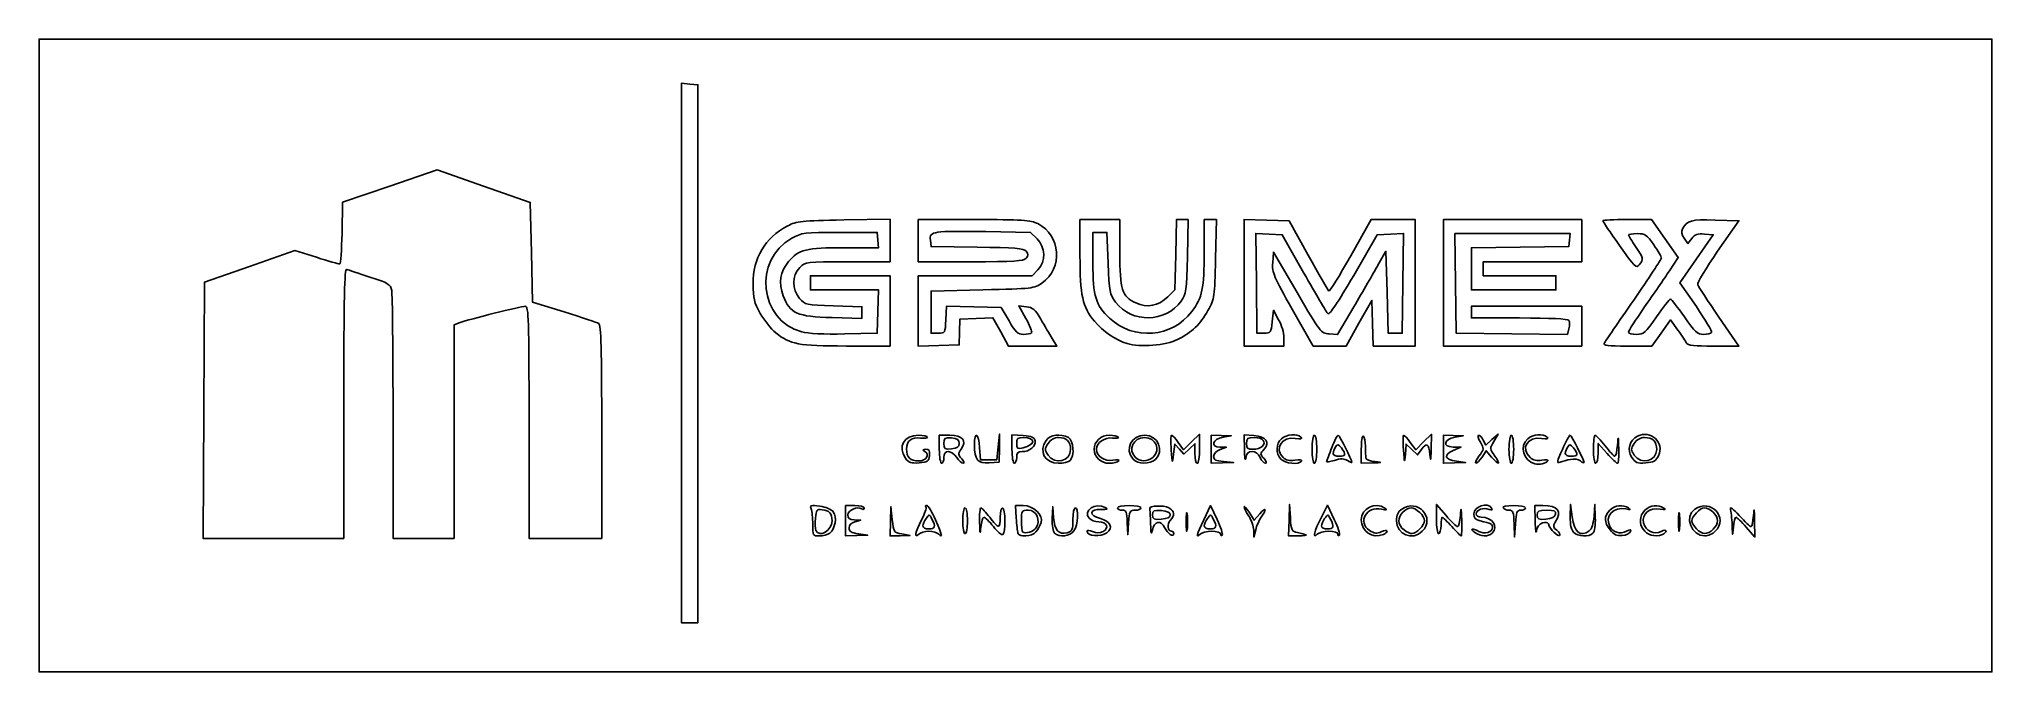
# Model space of a CAD drawing. Extents: x -35 to 798, y 368 to 638.
import ezdxf

# ---------------------------------------------------------------- set-up
doc = ezdxf.new("R2010")
doc.units = 0
doc.layers.get('0').update_dxf_attribs({"linetype": 'CONTINUOUS'})

msp = doc.modelspace()

# ---------------------------------------------------------------- linework, layer by layer
at = {"color": 7}
for points in [[(-34.55052, 503.09595), (-34.55052, 638.09595), (381.94949, 638.09595), (798.44949, 638.09595), (798.44949, 503.09595), (798.44949, 368.09594), (381.94949, 368.09594), (-34.55052, 368.09594)], [(451.06601, 509.89007)], [(345.26591, 460.34595)], [(351.44949, 465.59595)], [(351.44949, 459.59595)], [(382.44949, 465.5769)], [(382.44949, 459.59595)], [(395.85753, 460.59595)], [(405.24949, 458.29595)], [(433.02092, 459.66734)], [(441.62075, 458.75094)], [(480.44949, 465.59595)], [(482.8554, 462.09595)], [(510.44949, 463.09595)], [(517.4648, 461.34595)], [(523.52761, 458.27928)], [(580.97798, 459.77978)], [(594.44949, 463.09595)], [(609.01478, 458.2016)], [(616.4648, 461.34595)], [(618.69701, 458.79048)], [(630.49213, 461.34595)], [(645.85753, 460.59595)], [(656.24659, 460.34595)], [(425.94018, 458.08089)], [(503.91288, 458.03672)], [(535.19949, 457.82442)], [(368.45986, 434.09594)], [(433.00175, 437.09594)], [(440.44949, 435.09594)], [(455.17289, 435.34594)], [(486.79449, 434.17811)], [(597.49939, 437.09594)], [(604.44949, 435.03557)], [(665.17289, 435.34594)], [(689.22972, 434.09594)], [(296.85147, 428.49078)], [(302.74489, 427.34594)], [(342.44949, 430.40481)], [(344.94949, 428.09594)], [(361.44949, 432.59594)], [(385.12716, 427.75161)], [(390.67622, 427.84594)], [(406.89279, 428.31845)], [(420.8671, 427.41204)], [(442.69619, 431.90493)], [(462.44949, 430.40481)], [(465.64949, 428.09594)], [(505.94949, 426.58737)], [(512.44949, 430.40481)], [(515.64949, 428.09594)], [(538.8677, 426.70293)], [(547.672, 428.65264)], [(555.44949, 428.09594)], [(572.26925, 432.84594)], [(585.24949, 427.29594)], [(606.71707, 431.68087)], [(628.24949, 427.29594)], [(644.23818, 427.94305)], [(657.8677, 426.70293)], [(672.44949, 429.09594)], [(680.44949, 428.09594)]]:
    msp.add_lwpolyline(points, close=True, dxfattribs=at)
for points in [[(246.47589, 547.34595), (246.48869, 618.59595), (242.96911, 618.90631), (239.44953, 619.21668), (239.44953, 504.15632), (239.44953, 389.09594), (242.94953, 389.09594), (246.44953, 389.09594), (246.45629, 432.59594)], [(189.44949, 521.65546), (175.94949, 525.77847), (175.44949, 547.09027), (174.94949, 568.40208), (155.09116, 575.34754), (135.23283, 582.293), (115.09116, 575.38961), (94.94948, 568.48622), (94.67046, 555.29108)], [(310.40404, 543.09595), (328.44949, 543.09595), (328.44949, 552.17101), (328.44949, 561.24607), (308.69949, 560.92101)], [(364.19949, 561.09439), (340.44949, 561.09639), (340.44949, 552.09639), (340.44949, 543.09639), (362.82705, 543.09639)], [(426.44954, 547.00024), (426.44954, 561.09595), (417.94954, 561.09595), (409.44954, 561.09595), (409.44954, 545.77408)], [(455.26835, 545.34595), (455.58716, 561.09595), (453.0904, 561.09595), (450.59363, 561.09595), (450.27159, 546.11238), (449.94954, 531.12881), (446.89996, 528.08203)], [(467.28378, 544.34595), (467.61807, 561.09595), (465.03378, 561.09595), (462.44949, 561.09595), (462.44349, 547.34595)], [(506.84269, 545.88145), (498.64024, 560.59595), (489.04487, 560.88216), (479.44949, 561.16837), (479.44949, 534.13216), (479.44949, 507.09595), (487.94949, 507.09595), (496.44949, 507.09595), (496.44949, 510.7098)], [(500.14374, 522.58193), (508.94949, 507.115), (515.94949, 507.106), (522.94949, 507.097), (528.44949, 516.84674), (533.94949, 526.59648), (534.2357, 516.84648), (534.52191, 507.09648), (543.4857, 507.09648), (552.44949, 507.09648), (552.44949, 534.09595), (552.44949, 561.09595), (543.05267, 561.09595), (533.65585, 561.09595), (524.91643, 545.56553)], [(618.02002, 514.52107), (617.4023, 512.05986), (593.67588, 512.32791), (569.94949, 512.59595), (569.6796, 533.84595), (569.40971, 555.09595), (593.99602, 555.09595), (618.58233, 555.09595), (618.26591, 552.34595), (617.94949, 549.59595), (597.19949, 549.32566), (576.44949, 549.05537), (576.44949, 540.07566), (576.44949, 531.09595), (594.44949, 531.09595), (612.44949, 531.09595), (612.44949, 534.09595), (612.44949, 537.09595), (596.94949, 537.09595), (581.44949, 537.09595), (581.44949, 540.09595), (581.44949, 543.09595), (602.44949, 543.09595), (623.44949, 543.09595), (623.44949, 552.09595), (623.44949, 561.09595), (593.94949, 561.09595), (564.44949, 561.09595), (564.44949, 534.09595), (564.44949, 507.09595), (593.94949, 507.09595), (623.44949, 507.09595), (623.44949, 515.59595)], [(660.86951, 539.25869), (664.61678, 544.92143), (658.94989, 553.00869), (653.283, 561.09595), (642.86625, 561.09595)], [(681.45746, 547.60331), (690.4932, 560.59595), (680.36734, 560.88208)], [(306.94949, 555.59595), (322.94949, 555.59595), (323.26285, 552.34595), (323.57621, 549.09595), (308.98073, 549.09595)], [(365.59425, 549.3256), (345.94949, 549.59639), (345.63643, 552.31151)], [(369.31338, 555.92582), (388.40813, 555.59639), (391.15608, 552.84639)], [(414.96524, 542.59595), (414.94954, 555.59595), (417.94954, 555.59595), (420.94954, 555.59595), (421.44954, 542.51443)], [(487.94949, 512.59595), (484.94949, 512.59595), (484.67946, 533.89645), (484.40942, 555.19695), (490.08339, 554.89645), (495.75737, 554.59595), (504.97321, 538.27617)], [(526.20519, 537.27813), (536.22526, 554.59595), (541.85741, 554.89645), (547.48956, 555.19695), (547.21952, 533.89645), (546.94949, 512.59595), (543.94949, 512.59595), (540.94949, 512.59595), (540.44949, 530.09595), (539.94949, 547.59595), (536.53625, 541.59595)], [(675.8267, 554.91773), (679.58702, 554.59595), (672.4719, 544.32553), (665.35679, 534.05512), (672.37164, 523.92907)], [(667.14475, 553.12063), (668.74489, 550.83611), (670.40564, 553.03781)], [(83.78096, 544.98066), (74.61243, 547.84306), (55.28095, 541.0881), (35.94948, 534.33314), (35.69094, 479.71455), (35.4324, 425.09594), (65.44094, 425.09594), (95.44948, 425.09594), (95.44948, 482.70294)], [(502.06462, 529.92252), (491.94949, 547.24909), (491.64374, 542.64897)], [(328.44949, 522.09595), (328.44949, 537.09595), (311.44949, 537.09595), (294.44949, 537.09595), (294.44949, 534.09595), (294.44949, 531.09595), (308.98702, 531.09595), (323.52454, 531.09595), (323.23702, 521.84595), (322.94949, 512.59595), (308.94949, 512.30161)], [(391.50245, 539.65276), (389.10086, 537.09639), (364.77518, 537.09639), (340.44949, 537.09639), (340.44949, 522.05746), (340.44949, 507.01852), (349.19949, 507.30746), (357.94949, 507.59639), (358.04185, 513.09595)], [(348.94949, 512.59595), (345.94949, 512.59595), (345.94949, 521.59595), (345.94949, 530.59595), (367.94949, 531.09595)], [(116.44949, 476.47095), (116.44949, 425.09594), (129.44949, 425.09594), (142.44949, 425.09594), (142.44949, 470.6207), (142.44949, 516.14545), (145.02764, 517.12566)], [(303.69949, 519.26648), (316.44949, 518.93701), (316.44949, 521.43273), (316.44949, 523.92845), (304.36062, 524.2622)], [(309.69949, 507.13984), (328.44949, 507.09594), (328.44949, 522.09595)], [(379.18074, 517.84595), (375.82297, 523.59595), (364.18707, 523.87725), (352.55117, 524.15854), (352.25033, 518.37725)], [(358.04185, 513.09595), (358.13425, 518.59595), (365.22912, 518.88849), (372.32399, 519.18104), (375.63676, 513.15036), (378.94953, 507.11968), (389.28109, 507.10778), (399.61265, 507.09588), (397.6267, 510.34588)], [(386.59082, 523.91269), (383.35702, 524.2295), (386.40417, 518.83025)], [(494.19949, 518.34942), (491.94949, 522.3752), (491.44949, 517.48557)], [(526.21497, 523.78983), (519.30694, 511.98372), (515.74334, 512.28983)], [(623.44949, 515.59595), (623.44949, 524.09595), (599.94949, 524.09595), (576.44949, 524.09595), (576.44949, 521.59595), (576.44949, 519.09595), (596.89047, 519.09595)], [(657.33271, 512.67252), (661.32601, 518.24909), (664.49149, 513.92252)], [(679.60411, 507.09595), (690.54475, 507.09595), (682.01082, 519.47847)], [(642.83544, 507.09595), (653.33942, 507.09595), (657.33271, 512.67252)], [(174.44949, 474.59595), (174.44949, 425.09594), (189.94949, 425.09594), (205.44949, 425.09594), (205.44949, 470.53693)], [(353.91431, 469.09595), (349.44949, 469.09595), (349.44949, 463.09595)], [(375.06515, 463.59595), (375.1808, 469.59595), (374.56515, 464.09595), (373.94949, 458.59595), (370.44949, 458.59595), (366.94949, 458.59595), (366.64723, 463.84595)], [(385.1905, 468.90074), (380.44949, 469.20553), (380.44949, 463.15074)], [(460.44949, 463.29212), (460.44949, 469.48828), (457.05142, 466.19474), (453.65335, 462.9012), (451.36336, 465.99858)], [(470.46084, 468.21427), (473.94949, 468.83267), (469.69949, 468.96431), (465.44949, 469.09595), (465.44949, 463.09595), (465.44949, 457.09595), (470.19949, 457.27066), (474.94949, 457.44536), (470.69949, 457.82816)], [(483.59768, 468.90345), (479.44949, 469.21095), (479.59932, 462.90345)], [(559.27478, 463.04212), (559.44949, 469.48828), (556.05142, 466.19474), (552.65335, 462.9012), (550.36336, 465.99858)], [(569.46084, 468.21427), (572.94949, 468.83267), (568.69949, 468.96431), (564.44949, 469.09595), (564.44949, 463.09595), (564.44949, 457.09595), (569.19949, 457.23786), (573.94949, 457.37976), (570.02766, 457.98786)], [(585.95708, 466.45918), (587.76211, 469.59595), (585.19129, 467.25195), (582.62047, 464.90795), (581.4998, 467.00195)], [(370.76376, 457.29159), (374.94949, 457.59595), (375.06515, 463.59595)], [(449.40072, 460.96323), (449.94949, 465.33052), (451.86852, 463.19772)], [(451.86852, 463.19772), (453.78755, 461.06491), (456.11852, 463.25475), (458.44949, 465.44458), (458.44949, 461.27026)], [(469.19949, 462.93367), (471.94949, 463.93806), (469.12617, 464.01696)], [(529.44949, 463.15497), (529.44949, 457.09595), (534.19949, 457.26405)], [(548.23825, 460.96097), (548.57573, 465.32599), (551.03297, 463.01753)], [(551.03297, 463.01753), (553.49021, 460.70907), (555.02655, 462.90251)], [(568.61229, 462.56842), (571.94949, 464.01767), (568.62617, 464.05677)], [(580.97798, 459.77978), (582.73649, 462.46361), (585.04503, 459.77978)], [(630.49213, 461.34595), (630.53473, 465.59595), (634.26937, 461.34595)], [(313.44949, 439.09594), (309.44949, 439.09594), (309.44949, 432.59594), (309.44949, 426.09594), (314.19949, 426.23785), (318.94949, 426.37975), (314.94949, 426.98785)], [(329.36249, 433.09594), (328.77548, 438.59594), (328.61249, 432.34594), (328.44949, 426.09594), (332.69949, 426.22758), (336.94949, 426.35922), (333.44949, 426.97755)], [(385.24494, 439.09656), (381.94949, 439.09718), (382.25478, 433.84656)], [(398.18128, 433.92561), (397.80999, 438.59594), (397.62974, 433.54594)], [(467.9448, 433.10575), (465.0835, 439.09229), (462.26649, 433.03403)], [(486.13394, 435.51548), (483.81839, 432.8235), (481.65079, 436.20972)], [(499.18828, 433.85252), (498.82766, 439.59594), (498.63857, 432.84594), (498.44949, 426.09594), (502.69949, 426.17484)], [(517.92, 433.15763), (515.03391, 439.19604), (512.28888, 433.89599)], [(565.58847, 434.84594), (561.51932, 439.59594), (561.48442, 433.34594)], [(606.8677, 439.09594), (603.44949, 439.09594), (603.59932, 432.34594)], [(619.37342, 434.28899), (618.73109, 439.59594), (618.59029, 434.41737)], [(629.26924, 434.04594), (629.08899, 439.59594), (628.7258, 434.59594)], [(313.44949, 432.20118), (315.94949, 432.89658), (313.19949, 432.99628)], [(429.63447, 431.84594), (429.81945, 426.59594), (430.18673, 431.84594)], [(483.54526, 428.59594), (483.65421, 425.59594), (484.39685, 428.7056)], [(594.63857, 431.34594), (594.82766, 425.59594), (595.18848, 431.34594)], [(693.62958, 429.84594), (697.36422, 425.59594), (697.2266, 432.59594)]]:
    msp.add_lwpolyline(points, dxfattribs=at)
for points in [[(284.81504, 558.38457), (274.94435, 553.10508), (269.98253, 544.78153), (270.00998, 533.54883)], [(308.69949, 560.92101), (290.58418, 560.62285), (288.60728, 560.41291), (284.81504, 558.38457)], [(391.42956, 559.34439), (388.4088, 560.86207), (384.81488, 561.09304), (364.19949, 561.09439)], [(393.21458, 533.92479), (402.32732, 540.42449), (401.34868, 554.36085), (391.42956, 559.34439)], [(642.86625, 561.09595), (637.13703, 561.09595), (632.44949, 560.88635), (632.44949, 560.63018)], [(632.44949, 560.63018), (632.44949, 560.37401), (635.64715, 555.62819), (639.5554, 550.0839)], [(680.36734, 560.88208), (670.06586, 561.17317), (668.38631, 560.71492), (666.44245, 557.0828)], [(94.67046, 555.29108), (94.51699, 548.03376), (94.067, 542.10097), (93.67046, 542.10711)], [(290.74135, 513.16985), (272.6401, 518.17067), (269.91429, 543.79326), (286.49389, 553.09595)], [(286.49389, 553.09595), (290.73001, 555.4728), (291.73765, 555.59595), (306.94949, 555.59595)], [(345.63643, 552.31151), (345.20179, 556.0811), (346.73627, 556.31534), (369.31338, 555.92582)], [(391.15608, 552.84639), (394.81002, 549.18973), (394.96366, 543.33705), (391.50245, 539.65276)], [(639.5554, 550.0839), (646.03484, 540.89211), (646.78142, 540.16175), (648.0236, 541.79966)], [(643.44949, 554.52612), (643.44949, 554.83952), (645.13699, 555.09508), (647.19949, 555.09401)], [(646.44949, 549.59595), (644.79949, 551.99414), (643.44949, 554.21272), (643.44949, 554.52612)], [(647.19949, 555.09401), (650.55337, 555.09201), (651.29279, 554.58836), (654.19949, 550.32336)], [(654.19949, 550.32336), (655.98699, 547.70057), (657.44949, 545.17266), (657.44949, 544.7058)], [(666.44245, 557.0828), (665.8349, 555.94757), (666.06196, 554.66653), (667.14475, 553.12063)], [(670.40564, 553.03781), (671.70281, 554.75751), (672.88961, 555.16907), (675.8267, 554.91773)], [(93.67046, 542.10711), (93.27393, 542.11311), (88.82364, 543.40635), (83.78096, 544.98066)], [(246.45629, 432.59594), (246.46029, 456.52095), (246.46879, 508.15845), (246.47589, 547.34595)], [(285.19259, 543.20248), (281.54595, 538.8687), (280.79952, 534.08641), (282.90799, 528.56545)], [(308.98073, 549.09595), (292.69805, 549.09595), (289.48096, 548.29892), (285.19259, 543.20248)], [(289.90402, 540.6414), (292.32874, 543.0661), (292.578, 543.09595), (310.40404, 543.09595)], [(362.82705, 543.09639), (381.49825, 543.09639), (385.41079, 543.34483), (386.44949, 544.59639)], [(386.46669, 547.5756), (385.47437, 548.77128), (381.47361, 549.10671), (365.59425, 549.3256)], [(386.44949, 544.59639), (387.4341, 545.78277), (387.43771, 546.40565), (386.46669, 547.5756)], [(409.44954, 545.77408), (409.44954, 528.59981), (410.46936, 523.95394), (415.60767, 517.72028)], [(422.10749, 518.96011), (416.12823, 524.50683), (414.98257, 528.29795), (414.96524, 542.59595)], [(421.44954, 542.51443), (421.919, 530.23198), (422.11407, 529.21742), (424.64309, 525.90516)], [(433.28739, 525.50265), (427.31582, 528.33635), (426.44954, 531.05987), (426.44954, 547.00024)], [(452.61533, 526.32331), (454.78332, 529.36291), (454.97224, 530.71748), (455.26835, 545.34595)], [(462.44349, 547.34595), (462.43749, 531.63785), (461.65, 527.84868), (457.15168, 521.87121)], [(463.99554, 522.26323), (466.88661, 527.48243), (466.95661, 527.95251), (467.28378, 544.34595)], [(491.64374, 542.64897), (491.36479, 538.45214), (492.10998, 536.69289), (500.14374, 522.58193)], [(515.61107, 530.60104), (515.29981, 530.9123), (511.35404, 537.78849), (506.84269, 545.88145)], [(524.91643, 545.56553), (520.10974, 537.0238), (515.92233, 530.28978), (515.61107, 530.60104)], [(536.53625, 541.59595), (534.65897, 538.29595), (530.01439, 530.2832), (526.21497, 523.78983)], [(657.44949, 544.7058), (657.44949, 544.23893), (652.13105, 536.14823), (645.63073, 526.72645)], [(648.0236, 541.79966), (649.91413, 544.29249), (649.83761, 544.67148), (646.44949, 549.59595)], [(672.94931, 533.23583), (672.65914, 533.992), (676.48781, 540.45736), (681.45746, 547.60331)], [(95.44948, 482.70294), (95.44948, 528.37331), (95.70849, 540.21223), (96.69948, 539.83846)], [(96.69948, 539.83846), (97.38698, 539.57916), (101.84666, 538.10139), (106.60988, 536.55454)], [(106.60988, 536.55454), (114.52684, 533.98351), (115.32088, 533.48902), (115.85988, 530.79402)], [(270.00998, 533.54883), (270.02468, 527.5498), (270.4833, 525.69442), (273.09383, 521.07371)], [(289.86062, 527.40171), (286.53195, 531.2752), (286.55167, 537.28904), (289.90402, 540.6414)], [(367.94949, 531.09595), (388.9758, 531.57382), (390.094, 531.69902), (393.21458, 533.92479)], [(504.97321, 538.27617), (510.04192, 529.30029), (514.63817, 521.50727), (515.18709, 520.95835)], [(515.18709, 520.95835), (515.85115, 520.29429), (519.53825, 525.75556), (526.20519, 537.27813)], [(650.28586, 523.81139), (654.04586, 529.1929), (658.8085, 536.14418), (660.86951, 539.25869)], [(682.01082, 519.47847), (677.31715, 526.28885), (673.23947, 532.47967), (672.94931, 533.23583)], [(115.85988, 530.79402), (116.18416, 529.17258), (116.44949, 504.7272), (116.44949, 476.47095)], [(282.90799, 528.56545), (285.80666, 520.97539), (288.7647, 519.65241), (303.69949, 519.26648)], [(304.36062, 524.2622), (292.53523, 524.58868), (292.21919, 524.6571), (289.86062, 527.40171)], [(424.64309, 525.90516), (431.62963, 516.75487), (445.94324, 516.96884), (452.61533, 526.32331)], [(446.89996, 528.08203), (443.06551, 524.2511), (437.96252, 523.28416), (433.28739, 525.50265)], [(515.74334, 512.28983), (512.26024, 512.58904), (511.95126, 512.98733), (502.06462, 529.92252)], [(645.63073, 526.72645), (639.13042, 517.30468), (633.47886, 509.03345), (633.07172, 508.34595)], [(661.30452, 527.09595), (660.90009, 527.09595), (658.23605, 523.72095), (655.38444, 519.59595)], [(667.25389, 519.59595), (664.38617, 523.72095), (661.70896, 527.09595), (661.30452, 527.09595)], [(145.02764, 517.12566), (148.65292, 518.50399), (171.00648, 524.09595), (172.891, 524.09595)], [(172.891, 524.09595), (174.28133, 524.09595), (174.44949, 518.755), (174.44949, 474.59595)], [(204.19949, 516.75519), (203.51199, 517.18269), (196.87449, 519.38781), (189.44949, 521.65546)], [(205.44949, 470.53693), (205.44949, 505.80851), (205.16975, 516.15186), (204.19949, 516.75519)], [(273.09383, 521.07371), (274.78047, 518.08832), (277.74535, 514.36294), (279.68246, 512.79511)], [(352.25033, 518.37725), (351.95423, 512.6871), (351.90219, 512.59595), (348.94949, 512.59595)], [(385.32733, 512.09595), (382.98822, 512.09595), (381.99706, 513.02316), (379.18074, 517.84595)], [(386.40417, 518.83025), (388.0801, 515.86066), (389.15091, 513.1306), (388.78376, 512.76344)], [(392.73268, 518.59588), (390.3122, 522.75754), (389.2824, 523.649), (386.59082, 523.91269)], [(397.6267, 510.34588), (396.53443, 512.13338), (394.33212, 515.84588), (392.73268, 518.59588)], [(415.60767, 517.72028), (419.12213, 513.45663), (424.63341, 509.69757), (429.589, 508.18408)], [(457.15168, 521.87121), (448.77381, 510.7385), (432.43413, 509.38117), (422.10749, 518.96011)], [(451.06596, 509.89007), (457.28777, 513.07965), (460.73676, 516.38022), (463.99554, 522.26323)], [(491.44949, 517.48557), (490.97347, 512.83044), (490.80562, 512.59595), (487.94949, 512.59595)], [(496.44949, 510.7098), (496.44949, 512.69741), (495.43699, 516.13524), (494.19949, 518.34942)], [(596.89047, 519.09595), (610.17197, 519.09595), (617.56023, 518.72579), (617.98462, 518.03911)], [(617.98462, 518.03911), (618.34385, 517.45786), (618.3598, 515.87474), (618.02002, 514.52107)], [(643.44949, 513.06139), (643.44949, 513.59238), (646.52586, 518.42988), (650.28586, 523.81139)], [(655.38444, 519.59595), (650.6644, 512.76817), (649.89719, 512.09595), (646.82459, 512.09595)], [(675.39969, 512.09595), (672.8814, 512.09595), (671.73256, 513.15371), (667.25389, 519.59595)], [(672.37164, 523.92907), (676.2298, 518.35975), (679.1491, 513.41893), (678.85897, 512.94949)], [(279.68246, 512.79511), (285.80973, 507.8359), (289.25019, 507.18771), (309.69949, 507.13984)], [(308.94949, 512.30161), (300.44834, 512.12288), (293.29664, 512.4639), (290.74135, 513.16985)], [(388.78376, 512.76344), (388.41656, 512.39635), (386.86119, 512.09595), (385.32733, 512.09595)], [(429.589, 508.18408), (434.9218, 506.55538), (446.32861, 507.46146), (451.06601, 509.89007)], [(633.07172, 508.34595), (632.49867, 507.3783), (634.70411, 507.09595), (642.83544, 507.09595)], [(646.82459, 512.09595), (644.96829, 512.09595), (643.44949, 512.5304), (643.44949, 513.06139)], [(664.49149, 513.92252), (666.23251, 511.54291), (667.88344, 509.03345), (668.16022, 508.34595)], [(668.16022, 508.34595), (668.51981, 507.45278), (671.78666, 507.09595), (679.60411, 507.09595)], [(678.85897, 512.94949), (678.56884, 512.48004), (677.01216, 512.09595), (675.39969, 512.09595)], [(340.50619, 469.09595), (334.40534, 469.09595), (331.64142, 464.12234), (335.04326, 459.26554)], [(335.44949, 463.17351), (335.44949, 466.66832), (337.69475, 468.43372), (341.44033, 467.88399)], [(344.44949, 468.26914), (344.44949, 468.72389), (342.67501, 469.09595), (340.50619, 469.09595)], [(341.44033, 467.88399), (343.09537, 467.64108), (344.44949, 467.81439), (344.44949, 468.26914)], [(351.44949, 465.59595), (351.44949, 467.95704), (351.77815, 468.19098), (354.69949, 467.90931)], [(358.80235, 463.18934), (361.29687, 466.75077), (359.35611, 469.09595), (353.91431, 469.09595)], [(354.69949, 467.90931), (357.17837, 467.6703), (357.94949, 467.12141), (357.94949, 465.59595)], [(366.64723, 463.84595), (366.29314, 469.99617), (364.44949, 470.98963), (364.44949, 465.03021)], [(382.44949, 465.5769), (382.44949, 467.69794), (382.91416, 468.09595), (385.39047, 468.09595)], [(384.75836, 462.09595), (387.98517, 462.09595), (390.73638, 464.36315), (390.29924, 466.66205)], [(390.29924, 466.66205), (390.00781, 468.19462), (388.94764, 468.6592), (385.1905, 468.90074)], [(385.39047, 468.09595), (390.73546, 468.09595), (390.59985, 464.97884), (385.19949, 463.70601)], [(395.00619, 466.87344), (391.69923, 462.15209), (394.43997, 457.09595), (400.30619, 457.09595)], [(404.51523, 468.06077), (401.16388, 469.85435), (396.70406, 469.29749), (395.00619, 466.87344)], [(395.85753, 465.59595), (396.95388, 467.26918), (398.41395, 468.09595), (400.27254, 468.09595)], [(400.27254, 468.09595), (403.79393, 468.09595), (405.44949, 466.44427), (405.44949, 462.93113)], [(405.24949, 458.29595), (407.24403, 460.29049), (406.74967, 466.86493), (404.51523, 468.06077)], [(421.94718, 469.09595), (418.45111, 469.09595), (415.44949, 466.32424), (415.44949, 463.09595)], [(416.44949, 463.09595), (416.44949, 465.90053), (420.02509, 468.38524), (423.35723, 467.89618)], [(425.83766, 468.27689), (425.55925, 468.72737), (423.80853, 469.09595), (421.94718, 469.09595)], [(423.35723, 467.89618), (424.99988, 467.65509), (426.11607, 467.82638), (425.83766, 468.27689)], [(437.12324, 469.09595), (431.31505, 469.09595), (428.34569, 463.07811), (432.10448, 458.92469)], [(433.02092, 459.66738), (429.80444, 462.88386), (432.23381, 468.09595), (436.94949, 468.09595)], [(436.94949, 468.09595), (441.80698, 468.09595), (444.09501, 462.8951), (440.62075, 459.75094)], [(441.62075, 458.75094), (445.61646, 462.36701), (442.69105, 469.09595), (437.12324, 469.09595)], [(448.51143, 469.09777), (448.20236, 469.09877), (448.15254, 466.28627), (448.40072, 462.84777)], [(451.36336, 465.99858), (450.10387, 467.70213), (448.8205, 469.09677), (448.51143, 469.09777)], [(469.12617, 464.01696), (464.89844, 464.13518), (465.94077, 467.41309), (470.46084, 468.21427)], [(480.44949, 465.59595), (480.44949, 467.77141), (480.88996, 468.09595), (483.8425, 468.09595)], [(488.00249, 463.15449), (490.69393, 466.12849), (488.86706, 468.51283), (483.59768, 468.90345)], [(483.8425, 468.09595), (487.42871, 468.09595), (489.10112, 466.14758), (487.17135, 464.21781)], [(496.12352, 459.56478), (492.2324, 463.4559), (495.52754, 468.66952), (501.28721, 467.73486)], [(495.41635, 467.56596), (493.0162, 465.39385), (492.87176, 461.39182), (495.10448, 458.92469)], [(503.68818, 468.25726), (502.02297, 469.92247), (497.61303, 469.55393), (495.41635, 467.56596)], [(501.28721, 467.73486), (503.80318, 467.32657), (504.47311, 467.47233), (503.68818, 468.25726)], [(509.44949, 469.09595), (508.89393, 469.09595), (508.44949, 466.42928), (508.44949, 463.09595)], [(510.44949, 463.09595), (510.44949, 466.42928), (510.00505, 469.09595), (509.44949, 469.09595)], [(519.57373, 469.09595), (519.1727, 469.09595), (517.96818, 466.74604), (516.89703, 463.87392)], [(525.44949, 457.46663), (525.44949, 458.67211), (520.1828, 469.09595), (519.57373, 469.09595)], [(530.32618, 468.67216), (529.844, 468.97016), (529.44949, 466.48743), (529.44949, 463.15497)], [(531.23707, 464.36314), (531.21827, 466.4351), (530.80837, 468.37415), (530.32618, 468.67216)], [(547.51143, 469.09777), (547.20236, 469.09877), (547.16353, 466.28627), (547.42513, 462.84777)], [(550.36336, 465.99858), (549.10387, 467.70213), (547.8205, 469.09677), (547.51143, 469.09777)], [(568.62617, 464.05677), (563.946, 464.11187), (564.59651, 467.35207), (569.46084, 468.21427)], [(579.46082, 469.09595), (578.95575, 469.09595), (579.30153, 467.77344), (580.22922, 466.15703)], [(581.4998, 467.00195), (580.88343, 468.15365), (579.96588, 469.09595), (579.46082, 469.09595)], [(593.44949, 469.09595), (592.89393, 469.09595), (592.44949, 466.42928), (592.44949, 463.09595)], [(594.44949, 463.09595), (594.44949, 466.42928), (594.00505, 469.09595), (593.44949, 469.09595)], [(600.41635, 467.56596), (596.8292, 464.31963), (598.50181, 458.43199), (603.44949, 456.88919)], [(601.42235, 459.62051), (597.20701, 463.43534), (600.36128, 468.6965), (606.28721, 467.73486)], [(608.68818, 468.25726), (607.02297, 469.92247), (602.61303, 469.55393), (600.41635, 467.56596)], [(606.28721, 467.73486), (608.80318, 467.32657), (609.47311, 467.47233), (608.68818, 468.25726)], [(618.49117, 469.06289), (618.19325, 469.04469), (616.71507, 466.29775), (615.20634, 462.95853)], [(624.44949, 457.45135), (624.44949, 458.55525), (619.04042, 469.09641), (618.49117, 469.06289)], [(629.19946, 469.05809), (628.78699, 469.07889), (628.44949, 466.39595), (628.44949, 463.09595)], [(633.44482, 464.55809), (631.52237, 467.01227), (629.61196, 469.03727), (629.19946, 469.05809)], [(639.26921, 463.34595), (639.10611, 469.00132), (639.05333, 469.14403), (638.71442, 464.84595)], [(647.30918, 468.71332), (643.83457, 466.98104), (642.71743, 462.86215), (644.84255, 459.61882)], [(645.85753, 465.59595), (646.95388, 467.26918), (648.41395, 468.09595), (650.27254, 468.09595)], [(656.24659, 460.34595), (658.90149, 465.91057), (652.91996, 471.51059), (647.30918, 468.71332)], [(650.27254, 468.09595), (653.79393, 468.09595), (655.44949, 466.44427), (655.44949, 462.93113)], [(335.04326, 459.26554), (336.3428, 457.41018), (337.40431, 457.04604), (340.79326, 457.29303)], [(340.68087, 458.09595), (337.1323, 458.09595), (335.44949, 459.72928), (335.44949, 463.17351)], [(343.34521, 462.18156), (345.57881, 460.76725), (343.83679, 458.09595), (340.68087, 458.09595)], [(340.79326, 457.29303), (344.49509, 457.56283), (344.98408, 457.89661), (345.26591, 460.34595)], [(343.76591, 463.08064), (342.32651, 463.06854), (342.23919, 462.88189), (343.34521, 462.18156)], [(345.26591, 460.34595), (345.5088, 462.45688), (345.16022, 463.09239), (343.76591, 463.08064)], [(349.44949, 463.09595), (349.44949, 459.76262), (349.89393, 457.09595), (350.44949, 457.09595)], [(350.44949, 457.09595), (350.99949, 457.09595), (351.44949, 458.22095), (351.44949, 459.59595)], [(354.69949, 463.28259), (351.77815, 463.00092), (351.44949, 463.23489), (351.44949, 465.59595)], [(351.44949, 459.59595), (351.44949, 461.37844), (351.99049, 462.09595), (353.33448, 462.09595)], [(353.33448, 462.09595), (354.37122, 462.09595), (355.9566, 460.97095), (356.85753, 459.59595)], [(357.94949, 465.59595), (357.94949, 464.07049), (357.17837, 463.5216), (354.69949, 463.28259)], [(356.85753, 459.59595), (357.75847, 458.22095), (359.00497, 457.09595), (359.62753, 457.09595)], [(359.00489, 459.03473), (357.40444, 460.80321), (357.38665, 461.16815), (358.80235, 463.18934)], [(359.62753, 457.09595), (360.25601, 457.09595), (359.97908, 457.95827), (359.00489, 459.03473)], [(364.44949, 465.03021), (364.44949, 458.61701), (365.82403, 456.93241), (370.76376, 457.29159)], [(380.44949, 463.15074), (380.44949, 459.78088), (380.89293, 457.09595), (381.44949, 457.09595)], [(381.44949, 457.09595), (381.99949, 457.09595), (382.44949, 458.22095), (382.44949, 459.59595)], [(385.19949, 463.70601), (382.75574, 463.13003), (382.44949, 463.33838), (382.44949, 465.5769)], [(382.44949, 459.59595), (382.44949, 461.54076), (382.96223, 462.09595), (384.75836, 462.09595)], [(395.85753, 460.59595), (394.34012, 462.91182), (394.34012, 463.28008), (395.85753, 465.59595)], [(405.44949, 462.93113), (405.44949, 457.94766), (398.67362, 456.29806), (395.85753, 460.59595)], [(400.30619, 457.09595), (402.36501, 457.09595), (404.58949, 457.63595), (405.24949, 458.29595)], [(415.44949, 463.09595), (415.44949, 459.86766), (418.45111, 457.09595), (421.94718, 457.09595)], [(423.47206, 458.45046), (420.04105, 457.76426), (416.44949, 460.14011), (416.44949, 463.09595)], [(425.94018, 458.08089), (426.31823, 458.69258), (425.38291, 458.83263), (423.47206, 458.45046)], [(432.10448, 458.92469), (434.16661, 456.64606), (439.19346, 456.55427), (441.62075, 458.75094)], [(440.62075, 459.75094), (438.31605, 457.66522), (435.05889, 457.62941), (433.02092, 459.66734)], [(448.40072, 462.84777), (448.84171, 456.73778), (448.8644, 456.69503), (449.40072, 460.96323)], [(458.44949, 461.27026), (458.44949, 458.97439), (458.89949, 457.09595), (459.44949, 457.09595)], [(459.44949, 457.09595), (460.00856, 457.09595), (460.44949, 459.82801), (460.44949, 463.29212)], [(466.44949, 460.07011), (466.44949, 461.18814), (467.54575, 462.32967), (469.19949, 462.93367)], [(470.69949, 457.82816), (467.36073, 458.12887), (466.44949, 458.60957), (466.44949, 460.07011)], [(479.59932, 462.90345), (479.68172, 459.43432), (479.93662, 457.83345), (480.16574, 459.34595)], [(480.16574, 459.34595), (480.47952, 461.41722), (481.14335, 462.09595), (482.8554, 462.09595)], [(483.24949, 463.09595), (480.92949, 463.09595), (480.44949, 463.52452), (480.44949, 465.59595)], [(482.8554, 462.09595), (484.30958, 462.09595), (485.53882, 461.19531), (486.26754, 459.59595)], [(487.17135, 464.21781), (486.55432, 463.60078), (484.78949, 463.09595), (483.24949, 463.09595)], [(487.94949, 459.09595), (486.20196, 461.02695), (486.20378, 461.16697), (488.00249, 463.15449)], [(486.26754, 459.59595), (486.89403, 458.22095), (487.936, 457.09595), (488.58304, 457.09595)], [(488.58304, 457.09595), (489.27376, 457.09595), (489.01219, 457.92168), (487.94949, 459.09595)], [(495.10448, 458.92469), (496.84944, 456.99653), (502.89344, 456.38723), (503.91288, 458.03672)], [(501.14593, 458.43411), (498.7897, 458.05175), (497.30152, 458.38681), (496.12352, 459.56478)], [(503.91288, 458.03672), (504.25533, 458.59081), (503.11807, 458.75415), (501.14593, 458.43411)], [(508.44949, 463.09595), (508.44949, 459.76262), (508.89393, 457.09595), (509.44949, 457.09595)], [(509.44949, 457.09595), (510.00505, 457.09595), (510.44949, 459.76262), (510.44949, 463.09595)], [(514.64142, 457.9497), (514.47197, 457.56349), (515.96963, 457.7497), (517.96954, 458.36348)], [(516.89703, 463.87392), (515.82588, 461.0018), (514.81086, 458.3359), (514.64142, 457.9497)], [(519.94949, 460.09595), (518.57449, 460.09595), (517.45638, 460.65845), (517.4648, 461.34595)], [(517.4648, 461.34595), (517.4728, 462.03345), (517.93178, 463.27095), (518.48381, 464.09595)], [(517.96954, 458.36348), (520.71646, 459.20654), (522.07575, 459.18594), (523.52761, 458.27928)], [(518.48381, 464.09595), (519.35255, 465.39428), (519.68661, 465.33497), (520.96849, 463.65482)], [(520.96849, 463.65482), (523.0565, 460.91808), (522.8211, 460.09595), (519.94949, 460.09595)], [(523.52761, 458.27923), (524.58465, 457.61911), (525.44949, 457.25344), (525.44949, 457.46663)], [(531.36038, 459.40632), (531.31138, 460.06061), (531.25588, 462.29119), (531.23707, 464.36314)], [(535.19949, 457.82442), (533.13699, 458.04016), (531.40939, 458.75202), (531.36038, 459.40632)], [(547.42513, 462.84777), (547.85479, 457.20022), (547.93338, 457.01785), (548.23825, 460.96097)], [(555.02655, 462.90251), (557.29946, 466.14753), (558.28947, 465.59588), (558.71728, 460.84595)], [(558.71728, 460.84595), (559.00876, 457.6098), (559.14175, 458.1337), (559.27478, 463.04212)], [(570.02766, 457.98786), (564.97719, 458.77095), (564.37269, 460.72728), (568.61229, 462.56842)], [(579.65277, 460.15703), (578.40804, 458.47344), (577.80133, 457.09595), (578.30454, 457.09595)], [(578.30454, 457.09595), (578.80775, 457.09595), (580.0108, 458.30367), (580.97798, 459.77978)], [(580.22922, 466.15703), (581.85223, 463.3291), (581.83046, 463.10251), (579.65277, 460.15703)], [(586.36886, 460.20918), (584.19615, 463.26047), (584.18796, 463.38482), (585.95708, 466.45918)], [(585.04503, 459.77978), (588.20524, 456.10581), (589.08705, 456.39183), (586.36886, 460.20918)], [(592.44949, 463.09595), (592.44949, 459.76262), (592.89393, 457.09595), (593.44949, 457.09595)], [(593.44949, 457.09595), (594.00505, 457.09595), (594.44949, 459.76262), (594.44949, 463.09595)], [(606.47206, 458.45046), (604.27167, 458.01039), (602.83323, 458.34368), (601.42235, 459.62051)], [(603.44949, 456.88919), (605.28161, 456.3179), (608.28889, 457.02708), (609.01478, 458.2016)], [(609.01478, 458.2016), (609.30855, 458.67693), (608.16433, 458.78892), (606.47206, 458.45046)], [(615.20634, 462.95853), (612.88834, 457.8282), (612.73335, 456.99175), (614.20634, 457.56162)], [(614.20634, 457.56162), (615.16507, 457.93254), (617.18587, 458.48552), (618.69701, 458.79048)], [(618.94949, 460.09595), (617.57449, 460.09595), (616.45638, 460.65845), (616.4648, 461.34595)], [(616.4648, 461.34595), (616.4728, 462.03345), (616.93178, 463.27095), (617.48381, 464.09595)], [(617.48381, 464.09595), (618.35255, 465.39428), (618.68661, 465.33497), (619.96849, 463.65482)], [(618.69701, 458.79048), (620.23479, 459.10082), (622.10607, 458.79548), (622.94701, 458.09801)], [(619.96849, 463.65482), (622.0565, 460.91808), (621.8211, 460.09595), (618.94949, 460.09595)], [(628.44949, 463.09595), (628.44949, 459.76262), (628.89393, 457.09595), (629.44949, 457.09595)], [(629.44949, 457.09595), (629.99949, 457.09595), (630.46868, 459.00845), (630.49213, 461.34595)], [(637.64003, 460.09595), (637.25511, 460.09595), (635.36726, 462.10391), (633.44482, 464.55809)], [(634.26937, 461.34595), (636.32341, 459.00845), (638.32923, 457.09595), (638.72673, 457.09595)], [(638.71442, 464.84595), (638.50842, 462.23345), (638.02494, 460.09595), (637.64003, 460.09595)], [(638.72673, 457.09595), (639.12423, 457.09595), (639.36835, 459.90845), (639.26921, 463.34595)], [(645.85753, 460.59595), (644.34012, 462.91182), (644.34012, 463.28008), (645.85753, 465.59595)], [(644.84255, 459.61882), (646.32131, 457.36194), (647.16361, 457.03013), (650.75086, 457.29133)], [(655.44949, 462.93113), (655.44949, 457.94766), (648.67362, 456.29806), (645.85753, 460.59595)], [(650.75086, 457.29133), (654.18171, 457.54113), (655.17065, 458.09081), (656.24659, 460.34595)], [(421.94718, 457.09595), (423.80853, 457.09595), (425.60538, 457.53917), (425.94018, 458.08089)], [(534.19949, 457.26405), (538.55131, 457.41806), (538.63514, 457.46504), (535.19949, 457.82442)], [(622.94701, 458.09801), (623.77337, 457.41219), (624.44949, 457.12119), (624.44949, 457.45135)], [(555.44949, 428.09594), (561.23382, 433.88027), (553.43186, 442.27403), (546.672, 437.53924)], [(680.44949, 428.09594), (686.23382, 433.88027), (678.43186, 442.27403), (671.672, 437.53924)], [(298.49834, 438.81621), (294.62621, 439.33558), (294.19473, 439.20222), (294.78343, 437.6681)], [(294.78343, 437.6681), (295.14976, 436.71344), (295.44949, 433.71917), (295.44949, 431.01415)], [(296.85147, 428.49078), (296.55708, 429.25794), (296.45871, 431.62044), (296.63286, 433.74078)], [(296.63286, 433.74078), (296.91557, 437.18296), (297.21502, 437.56608), (299.42823, 437.3172)], [(304.2265, 436.41227), (303.4495, 437.45985), (301.02509, 438.4773), (298.49834, 438.81621)], [(299.42823, 437.3172), (302.69907, 436.94939), (303.69949, 435.82084), (303.69949, 432.49893)], [(302.74489, 427.34594), (305.06085, 429.07153), (305.89324, 434.16509), (304.2265, 436.41227)], [(310.44949, 435.07691), (310.44949, 437.15339), (314.4109, 438.85588), (316.39265, 437.63109)], [(313.19949, 432.99628), (311.15852, 433.07028), (310.44949, 433.60671), (310.44949, 435.07691)], [(317.44949, 438.03692), (317.44949, 438.61938), (315.64949, 439.09594), (313.44949, 439.09594)], [(316.39265, 437.63109), (316.97391, 437.27183), (317.44949, 437.45446), (317.44949, 438.03692)], [(343.73795, 438.47415), (344.07994, 438.13216), (343.25494, 435.67212), (341.90462, 433.00739)], [(342.44949, 430.40481), (342.44949, 431.12469), (343.06525, 432.55579), (343.81785, 433.58503)], [(344.15211, 439.09594), (343.58234, 439.09594), (343.39596, 438.81613), (343.73795, 438.47415)], [(343.81785, 433.58503), (345.14297, 435.39723), (345.22199, 435.38954), (346.31785, 433.3419)], [(347.81878, 433.03003), (346.37189, 436.36628), (344.72189, 439.09594), (344.15211, 439.09594)], [(346.31785, 433.3419), (348.0331, 430.13695), (347.69761, 429.09594), (344.94949, 429.09594)], [(360.44949, 438.09594), (359.89949, 438.09594), (359.44949, 435.62094), (359.44949, 432.59594)], [(361.44949, 432.59594), (361.44949, 435.62094), (360.99949, 438.09594), (360.44949, 438.09594)], [(367.19949, 438.04964), (366.78699, 438.07514), (366.52811, 435.28344), (366.6242, 431.84594)], [(367.1817, 429.84594), (367.39223, 432.18344), (367.96741, 434.09594), (368.45986, 434.09594)], [(370.94949, 434.09594), (369.29949, 436.245), (367.61199, 438.02417), (367.19949, 438.04964)], [(368.45986, 434.09594), (368.95232, 434.09594), (370.79103, 432.3093), (372.54588, 430.12562)], [(374.69949, 430.14224), (374.28699, 430.16774), (372.59949, 431.94688), (370.94949, 434.09594)], [(375.44949, 434.09594), (375.44949, 431.89594), (375.11199, 430.11678), (374.69949, 430.14224)], [(376.44949, 438.09594), (375.89949, 438.09594), (375.44949, 436.29594), (375.44949, 434.09594)], [(376.593, 426.68464), (377.79971, 427.43042), (377.66558, 438.09594), (376.44949, 438.09594)], [(382.25478, 433.84656), (382.42268, 430.95872), (382.74606, 428.03344), (382.97339, 427.34594)], [(384.44949, 432.76261), (384.44949, 436.87514), (384.5969, 437.09594), (387.3425, 437.09594)], [(392.89331, 431.82929), (393.87044, 435.03671), (389.59855, 439.09574), (385.24494, 439.09656)], [(387.3425, 437.09594), (390.96318, 437.09594), (392.85732, 432.77945), (390.68418, 429.48072)], [(397.62974, 433.54594), (397.52859, 430.71217), (397.97612, 427.96931), (398.64949, 427.29594)], [(403.9365, 427.50332), (400.34929, 426.60299), (398.60904, 428.54495), (398.18128, 433.92561)], [(407.44949, 438.09594), (406.89949, 438.09594), (406.44949, 435.85451), (406.44949, 433.11499)], [(406.89279, 428.31848), (408.613, 430.7744), (409.02987, 438.09594), (407.44949, 438.09594)], [(420.1596, 438.23833), (416.03674, 440.54559), (410.67424, 436.93994), (413.37992, 433.67979)], [(418.15128, 433.53152), (413.1532, 434.76953), (413.39483, 437.6777), (418.47458, 437.42254)], [(413.37992, 433.67979), (414.10287, 432.80869), (415.94113, 432.09597), (417.46495, 432.09597)], [(420.8671, 427.41207), (423.75543, 429.52407), (422.44941, 432.46688), (418.15128, 433.53152)], [(418.47458, 437.42254), (421.22652, 437.28431), (421.56849, 437.44984), (420.1596, 438.23833)], [(430.44949, 439.09594), (427.69949, 439.09594), (425.44949, 438.64594), (425.44949, 438.09594)], [(425.44949, 438.09594), (425.44949, 437.54594), (426.34949, 437.09594), (427.44949, 437.09594)], [(427.44949, 437.09594), (429.17203, 437.09594), (429.47515, 436.36761), (429.63447, 431.84594)], [(430.18673, 431.84594), (430.52277, 436.64935), (430.76222, 437.09594), (433.00175, 437.09594)], [(435.44949, 438.09594), (435.44949, 438.64594), (433.19949, 439.09594), (430.44949, 439.09594)], [(433.00175, 437.09594), (434.34801, 437.09594), (435.44949, 437.54594), (435.44949, 438.09594)], [(447.40328, 438.12067), (445.20157, 439.29899), (438.78675, 439.08417), (439.19949, 437.84594)], [(439.19949, 437.84594), (439.33699, 437.43344), (439.50273, 434.50844), (439.5678, 431.34594)], [(440.44949, 435.09594), (440.44949, 436.93507), (440.94743, 437.17546), (444.19949, 436.90631)], [(444.19949, 433.28557), (440.94743, 433.01642), (440.44949, 433.25677), (440.44949, 435.09594)], [(444.19949, 436.90631), (446.72822, 436.69702), (447.94949, 436.10743), (447.94949, 435.09594)], [(447.94949, 435.09594), (447.94949, 434.08445), (446.72822, 433.49486), (444.19949, 433.28557)], [(447.95236, 432.74167), (450.02766, 434.81697), (449.82259, 436.82589), (447.40328, 438.12067)], [(455.17289, 435.34594), (454.95106, 437.13344), (454.76956, 435.67094), (454.76956, 432.09594)], [(455.17289, 428.84594), (455.39471, 430.63344), (455.39471, 433.55844), (455.17289, 435.34594)], [(462.44949, 430.40481), (462.44949, 431.12469), (463.06525, 432.55579), (463.81785, 433.58503)], [(463.81785, 433.58503), (465.14297, 435.39723), (465.22199, 435.38954), (466.31785, 433.3419)], [(466.31785, 433.3419), (468.0331, 430.13695), (467.69761, 429.09594), (464.94949, 429.09594)], [(479.47293, 438.59594), (479.46693, 438.04594), (480.35674, 436.24594), (481.44949, 434.59594)], [(481.65079, 436.20972), (480.45861, 438.07214), (479.47857, 439.14594), (479.47293, 438.59594)], [(481.44949, 434.59594), (482.54224, 432.94594), (483.48534, 430.24594), (483.54526, 428.59594)], [(484.39685, 428.7056), (484.8053, 430.41591), (485.88424, 432.87854), (486.79449, 434.17811)], [(486.79449, 434.17811), (489.25337, 437.68866), (488.79737, 438.6119), (486.13394, 435.51548)], [(502.2492, 427.51505), (499.755, 428.06375), (499.52138, 428.54746), (499.18828, 433.85252)], [(512.28888, 433.89599), (509.32951, 428.1821), (508.5325, 424.77895), (510.64949, 426.89594)], [(512.44949, 430.40481), (512.44949, 431.12469), (513.06525, 432.55579), (513.81785, 433.58503)], [(513.81785, 433.58503), (515.14297, 435.39723), (515.22199, 435.38954), (516.31785, 433.3419)], [(516.31785, 433.3419), (518.0331, 430.13695), (517.69761, 429.09594), (514.94949, 429.09594)], [(532.99045, 428.47714), (527.70415, 431.94086), (531.65491, 438.97318), (538.0936, 437.56069)], [(539.44949, 437.99974), (535.51971, 440.79139), (529.44949, 437.78025), (529.44949, 433.03924)], [(538.0936, 437.56069), (540.27671, 437.08176), (540.59613, 437.18519), (539.44949, 437.99974)], [(546.672, 437.53924), (545.11928, 436.45167), (544.44949, 434.96193), (544.44949, 432.59594)], [(545.44949, 432.49766), (545.44949, 435.10506), (548.29637, 438.09594), (550.77823, 438.09594)], [(550.77823, 438.09594), (552.85649, 438.09594), (556.44949, 434.61144), (556.44949, 432.59594)], [(561.48442, 433.34594), (561.46472, 429.82266), (561.88578, 427.09594), (562.4495, 427.09594)], [(563.4495, 430.59594), (563.4495, 432.52094), (563.67567, 434.09594), (563.9521, 434.09594)], [(563.9521, 434.09594), (564.22853, 434.09594), (566.0809, 432.29594), (568.06846, 430.09594)], [(570.49876, 430.09594), (570.03614, 430.09594), (567.8265, 432.23344), (565.58847, 434.84594)], [(571.71445, 434.84594), (571.50845, 432.23344), (570.96139, 430.09594), (570.49876, 430.09594)], [(572.26924, 432.84594), (572.11962, 438.44896), (572.02535, 438.7888), (571.71445, 434.84594)], [(585.05452, 437.926), (583.34815, 440.68697), (577.44949, 438.81151), (577.44949, 435.508)], [(577.44949, 435.508), (577.44949, 433.73097), (578.14098, 432.98253), (580.19949, 432.53147)], [(578.44949, 435.52855), (578.44949, 437.30069), (581.54967, 438.37847), (583.97266, 437.44868)], [(580.51523, 434.09594), (579.37907, 434.09594), (578.44949, 434.74062), (578.44949, 435.52855)], [(585.24949, 427.29594), (588.14034, 430.18679), (585.41872, 434.09594), (580.51523, 434.09594)], [(583.97266, 437.44868), (585.21453, 436.97213), (585.55202, 437.12103), (585.05452, 437.926)], [(594.39047, 439.09594), (591.27244, 439.09594), (589.56858, 438.71227), (589.94949, 438.09594)], [(589.94949, 438.09594), (590.28941, 437.54594), (591.44097, 437.09594), (592.50851, 437.09594)], [(592.50851, 437.09594), (594.18285, 437.09594), (594.47546, 436.30605), (594.63857, 431.34594)], [(599.44949, 438.09594), (599.44949, 438.64594), (597.17293, 439.09594), (594.39047, 439.09594)], [(595.18848, 431.34594), (595.49665, 436.25687), (595.83386, 437.09594), (597.49939, 437.09594)], [(597.49939, 437.09594), (598.57195, 437.09594), (599.44949, 437.54594), (599.44949, 438.09594)], [(604.44949, 435.03557), (604.44949, 436.77885), (605.07638, 437.09594), (608.52281, 437.09594)], [(608.19117, 433.28557), (604.97919, 433.01915), (604.44949, 433.26687), (604.44949, 435.03557)], [(612.19949, 432.02147), (615.10035, 436.7727), (613.3494, 439.09594), (606.8677, 439.09594)], [(612.2645, 435.34594), (612.03272, 434.12292), (610.80612, 433.50248), (608.19117, 433.28557)], [(608.52281, 437.09594), (611.86184, 437.09594), (612.53635, 436.78047), (612.2645, 435.34594)], [(618.59029, 434.41737), (618.49439, 430.89131), (618.95094, 428.73734), (620.02092, 427.66737)], [(626.71492, 428.34594), (622.90449, 425.4552), (620.1752, 427.6646), (619.37342, 434.28899)], [(628.7258, 434.59594), (628.49849, 431.46661), (627.74615, 429.12827), (626.71492, 428.34594)], [(628.24949, 427.29594), (628.94554, 427.99199), (629.37379, 430.82669), (629.26924, 434.04594)], [(635.44949, 437.09594), (632.88307, 434.52952), (632.91723, 432.04232), (635.56512, 428.67606)], [(635.39303, 430.20144), (633.13525, 434.42013), (637.21645, 438.82639), (642.29263, 437.65059)], [(643.44949, 438.05025), (641.0556, 439.67022), (637.61312, 439.25957), (635.44949, 437.09594)], [(642.29263, 437.65059), (644.28082, 437.19007), (644.57197, 437.29066), (643.44949, 438.05025)], [(650.44949, 437.09594), (645.34175, 431.9882), (650.99628, 424.06612), (657.8677, 426.70293)], [(649.82632, 431.73065), (648.89048, 435.45935), (652.47478, 438.43781), (656.86382, 437.57863)], [(658.44949, 438.01995), (656.07989, 439.67134), (652.62596, 439.27241), (650.44949, 437.09594)], [(656.86382, 437.57863), (659.18042, 437.12514), (659.57563, 437.23514), (658.44949, 438.01995)], [(665.17289, 435.34594), (664.95106, 437.13344), (664.76956, 435.67094), (664.76956, 432.09594)], [(665.17289, 428.84594), (665.39471, 430.63344), (665.39471, 433.55844), (665.17289, 435.34594)], [(671.672, 437.53924), (667.11948, 434.35053), (670.20504, 426.09594), (675.94949, 426.09594)], [(670.44949, 432.59594), (670.44949, 434.42747), (673.96955, 438.09594), (675.72698, 438.09594)], [(675.72698, 438.09594), (678.19484, 438.09594), (681.44949, 434.96784), (681.44949, 432.59594)], [(690.67918, 434.84594), (688.27099, 437.45844), (686.55914, 438.77164), (686.87507, 437.76415)], [(686.87507, 437.76415), (687.191, 436.75667), (687.52811, 433.60667), (687.6242, 430.76415)], [(688.1817, 429.84594), (688.39223, 432.18344), (688.86384, 434.09594), (689.22972, 434.09594)], [(689.22972, 434.09594), (689.5956, 434.09594), (691.57554, 432.18344), (693.62958, 429.84594)], [(695.69881, 430.09594), (695.3462, 430.09594), (693.08737, 432.23344), (690.67918, 434.84594)], [(696.71445, 434.84594), (696.50845, 432.23344), (696.05141, 430.09594), (695.69881, 430.09594)], [(697.2266, 432.59594), (697.12049, 437.99392), (697.00328, 438.50886), (696.71445, 434.84594)], [(295.44949, 431.01415), (295.44949, 426.29051), (295.56061, 426.09594), (298.25836, 426.09594)], [(303.69949, 432.49893), (303.69949, 428.35526), (298.14991, 425.1071), (296.85147, 428.49078)], [(298.25836, 426.09594), (299.80324, 426.09594), (301.82218, 426.65844), (302.74489, 427.34594)], [(310.94949, 429.55086), (310.94949, 430.78399), (311.87252, 431.76252), (313.44949, 432.20118)], [(314.94949, 426.98785), (311.85428, 427.45839), (310.94949, 428.03814), (310.94949, 429.55086)], [(333.44949, 426.97755), (330.04361, 427.57931), (329.9337, 427.74384), (329.36249, 433.09594)], [(341.90462, 433.00739), (339.19552, 427.66124), (338.62194, 424.86839), (340.64949, 426.89594)], [(340.64949, 426.89594), (341.30949, 427.55594), (343.24449, 428.09594), (344.94949, 428.09594)], [(344.94949, 429.09594), (343.55619, 429.09594), (342.44949, 429.67535), (342.44949, 430.40481)], [(344.94949, 428.09594), (346.65449, 428.09594), (348.58949, 427.55594), (349.24949, 426.89594)], [(349.24949, 426.89594), (351.01352, 425.13191), (350.74522, 426.28222), (347.81878, 433.03003)], [(359.44949, 432.59594), (359.44949, 429.57094), (359.89949, 427.09594), (360.44949, 427.09594)], [(360.44949, 427.09594), (360.99949, 427.09594), (361.44949, 429.57094), (361.44949, 432.59594)], [(366.6242, 431.84594), (366.76212, 426.91178), (366.8795, 426.49071), (367.1817, 429.84594)], [(372.54588, 430.12562), (374.30073, 427.94194), (376.12194, 426.3935), (376.593, 426.68464)], [(382.97339, 427.34594), (383.58771, 425.4881), (388.90907, 425.83351), (390.67622, 427.84594)], [(385.12716, 427.75164), (384.75444, 428.12432), (384.44949, 430.37927), (384.44949, 432.76261)], [(390.68418, 429.48072), (389.73288, 428.03669), (386.00273, 426.87603), (385.12716, 427.75161)], [(390.67622, 427.84594), (391.52141, 428.80844), (392.5191, 430.60095), (392.89331, 431.82929)], [(398.64949, 427.29594), (400.63854, 425.30689), (405.17779, 425.86995), (406.89279, 428.31845)], [(406.44949, 433.11499), (406.44949, 428.62911), (406.19972, 428.07136), (403.9365, 427.50332)], [(414.823, 427.97164), (413.51757, 428.56641), (412.44949, 428.65021), (412.44949, 428.15783)], [(412.44949, 428.15783), (412.44949, 426.01216), (418.24984, 425.49825), (420.8671, 427.41204)], [(419.28576, 428.00834), (417.7756, 427.20013), (416.53862, 427.18996), (414.823, 427.97164)], [(417.46495, 432.09597), (420.96501, 432.09597), (422.11205, 429.52093), (419.28576, 428.00834)], [(439.5678, 431.34594), (439.6567, 427.02742), (439.8453, 426.33976), (440.32551, 428.58373)], [(440.32551, 428.58373), (440.68883, 430.28147), (441.71243, 431.71548), (442.69619, 431.90493)], [(442.69619, 431.90496), (443.77195, 432.11214), (444.86157, 431.28565), (445.57394, 429.72219)], [(445.57394, 429.72219), (446.73692, 427.16969), (449.44949, 425.35352), (449.44949, 427.12732)], [(448.55648, 428.09594), (446.86697, 428.09594), (446.45727, 431.24658), (447.95236, 432.74167)], [(449.44949, 427.12732), (449.44949, 427.66006), (449.04763, 428.09594), (448.55648, 428.09594)], [(454.76956, 432.09594), (454.76956, 428.52094), (454.95106, 427.05844), (455.17289, 428.84594)], [(462.26649, 433.03403), (459.17778, 426.39144), (458.83185, 425.0783), (460.64949, 426.89594)], [(460.64949, 426.89594), (461.30949, 427.55594), (463.55949, 428.09594), (465.64949, 428.09594)], [(464.94949, 429.09594), (463.55619, 429.09594), (462.44949, 429.67535), (462.44949, 430.40481)], [(465.64949, 428.09594), (467.87806, 428.09594), (469.44949, 427.61348), (469.44949, 426.92927)], [(470.1278, 426.44091), (470.50086, 426.81398), (469.51852, 429.81316), (467.9448, 433.10575)], [(469.44949, 426.92927), (469.44949, 426.28761), (469.75473, 426.06784), (470.1278, 426.44091)], [(505.94949, 426.58742), (505.39949, 426.77089), (503.73436, 427.18832), (502.2492, 427.51505)], [(502.69949, 426.17484), (505.03699, 426.21824), (506.49949, 426.4039), (505.94949, 426.58737)], [(510.64949, 426.89594), (511.30949, 427.55594), (513.55949, 428.09594), (515.64949, 428.09594)], [(514.94949, 429.09594), (513.55619, 429.09594), (512.44949, 429.67535), (512.44949, 430.40481)], [(515.64949, 428.09594), (517.87806, 428.09594), (519.44949, 427.61348), (519.44949, 426.92927)], [(520.1278, 426.44091), (520.50086, 426.81398), (519.50736, 429.8365), (517.92, 433.15763)], [(519.44949, 426.92927), (519.44949, 426.28761), (519.75473, 426.06784), (520.1278, 426.44091)], [(529.44949, 433.03924), (529.44949, 428.03334), (534.12955, 424.88473), (538.8677, 426.70293)], [(537.99045, 427.93265), (536.02127, 427.03543), (535.02525, 427.14389), (532.99045, 428.47714)], [(540.44949, 428.18149), (540.44949, 428.66085), (539.34292, 428.54888), (537.99045, 427.93265)], [(538.8677, 426.70293), (539.73769, 427.03677), (540.44949, 427.70213), (540.44949, 428.18149)], [(544.44949, 432.59594), (544.44949, 426.7535), (551.30325, 423.9497), (555.44949, 428.09594)], [(547.672, 428.65264), (546.44962, 429.50883), (545.44949, 431.23909), (545.44949, 432.49766)], [(551.172, 427.09594), (550.46937, 427.09594), (548.89437, 427.79646), (547.672, 428.65264)], [(556.44949, 432.59594), (556.44949, 430.76441), (552.92943, 427.09594), (551.172, 427.09594)], [(562.4495, 427.09594), (562.9995, 427.09594), (563.4495, 428.67094), (563.4495, 430.59594)], [(568.06846, 430.09594), (570.05603, 427.89594), (571.85486, 426.09594), (572.06586, 426.09594)], [(572.06586, 426.09594), (572.27686, 426.09594), (572.36839, 429.13344), (572.26925, 432.84594)], [(579.553, 428.04054), (576.6843, 429.57582), (575.63029, 429.27377), (577.89062, 427.56414)], [(577.89062, 427.56414), (580.24119, 425.78625), (583.61678, 425.66323), (585.24949, 427.29594)], [(585.44949, 429.69471), (585.44949, 427.71402), (581.98116, 426.74103), (579.553, 428.04054)], [(580.19949, 432.53147), (584.89506, 431.50258), (585.44949, 431.20301), (585.44949, 429.69471)], [(603.59932, 432.34594), (603.68172, 428.63344), (603.93455, 426.81194), (604.16113, 428.29817)], [(604.16113, 428.29817), (604.41459, 429.96062), (605.39808, 431.26224), (606.71707, 431.68087)], [(606.71707, 431.68087), (607.98357, 432.08284), (609.01373, 431.90323), (609.23413, 431.24202)], [(609.23413, 431.24202), (609.98624, 428.98569), (613.29931, 425.61784), (614.04041, 426.35627)], [(612.87649, 428.54537), (611.23809, 429.76015), (611.1367, 430.28076), (612.19949, 432.02147)], [(614.04041, 426.35627), (614.4601, 426.77446), (613.93634, 427.75955), (612.87649, 428.54537)], [(620.02092, 427.66737), (621.88058, 425.80771), (626.55047, 425.59692), (628.24949, 427.29594)], [(642.52742, 428.13765), (639.85932, 426.70972), (636.78594, 427.59877), (635.39303, 430.20144)], [(635.56512, 428.67606), (637.18389, 426.61814), (638.3988, 426.05804), (640.73811, 426.29121)], [(640.73811, 426.29121), (642.41966, 426.45881), (643.99469, 427.20214), (644.23818, 427.94305)], [(644.23818, 427.94305), (644.59324, 429.02344), (644.25448, 429.06197), (642.52742, 428.13765)], [(657.323, 428.02824), (654.38053, 426.45348), (650.69383, 428.27424), (649.82632, 431.73065)], [(659.44949, 428.23811), (659.44949, 428.74862), (658.49257, 428.65418), (657.323, 428.02824)], [(657.8677, 426.70293), (658.73769, 427.03677), (659.44949, 427.72761), (659.44949, 428.23811)], [(664.76956, 432.09594), (664.76956, 428.52094), (664.95106, 427.05844), (665.17289, 428.84594)], [(672.44949, 429.09594), (671.34949, 430.19594), (670.44949, 431.77094), (670.44949, 432.59594)], [(675.72698, 427.09594), (675.02436, 427.09594), (673.54949, 427.99594), (672.44949, 429.09594)], [(681.44949, 432.59594), (681.44949, 430.22404), (678.19484, 427.09594), (675.72698, 427.09594)], [(675.94949, 426.09594), (677.32449, 426.09594), (679.34949, 426.99594), (680.44949, 428.09594)], [(687.6242, 430.76415), (687.79397, 425.74193), (687.80972, 425.71599), (688.1817, 429.84594)]]:
    msp.add_open_spline(points, degree=3, dxfattribs=at)

doc.saveas('drawing.dxf')
